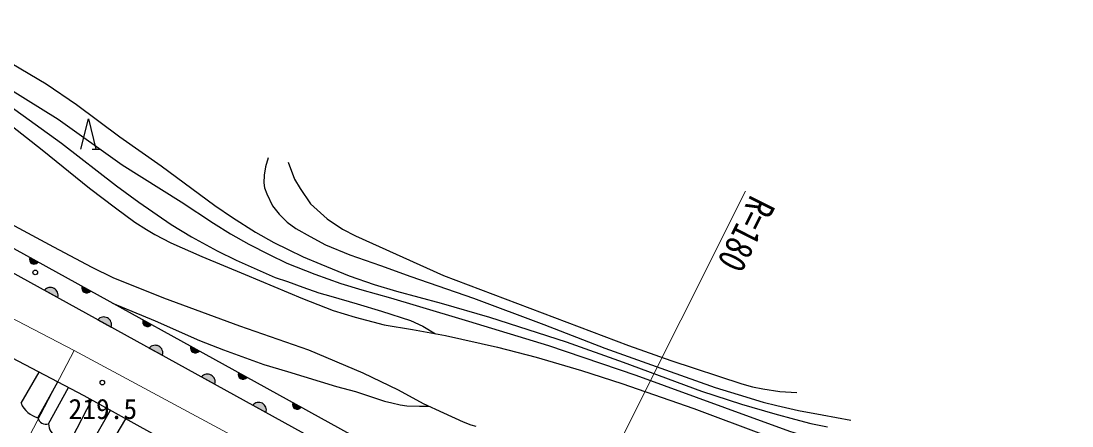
# Model space of a CAD drawing. Units: millimetres, scale not verified. Extents: x 40000 to 680000, y 20000 to 380000.
# Drawn here: x 178253 to 247014, y 291273 to 317727 of the extents above; entities that cross this region are included whole.
import ezdxf
from ezdxf.enums import TextEntityAlignment as Align

# ---------------------------------------------------------------- set-up
doc = ezdxf.new("R2010")
doc.units = ezdxf.units.MM
doc.header["$LTSCALE"] = 1000
doc.linetypes.add('CHAIN', pattern=[18.5, 12, -1.5, 3.5, -1.5])
for name, color, linetype, lineweight in [('M-BGD', 7, 'Continuous', 25), ('M-BMK', 2, 'CHAIN', 13), ('M-STR-HTXT', 7, 'Continuous', 13)]:
    doc.layers.add(name, color=color, linetype=linetype, lineweight=lineweight)
doc.styles.add('ＭＳ ゴシック', font='')
doc.styles.get('ＭＳ ゴシック').set_extended_font_data('MS Gothic')

msp = doc.modelspace()

# ---------------------------------------------------------------- hatches: boundary and pattern name
at = {"layer": 'M-BGD'}
for points in [[(179371, 301968), (178823, 302270, 0.84072)], [(179785, 300142, -0.82183), (180653, 299664)], [(182242, 300387), (182790, 300085, -0.84072)], [(183283, 298215, -0.82183), (184150, 297737)], [(186230, 298190), (186778, 297888, -0.84072)], [(186640, 296366, -0.82183), (187508, 295888)], [(189352, 296470), (189901, 296168, -0.84072)], [(190065, 294479, -0.82183), (190933, 294001)], [(193025, 294447), (192477, 294749, 0.84072)], [(193415, 292634, -0.82183), (194282, 292156)], [(196574, 292491), (196026, 292793, 0.84072)]]:
    msp.add_hatch(color=256, dxfattribs=at).paths.add_polyline_path(points)

# ---------------------------------------------------------------- linework, layer by layer
for p, q in [((182908, 309348), (183408, 309348)), ((179371, 301968), (178823, 302270)), ((179785, 300142), (180653, 299664)), ((182790, 300085), (182242, 300387)), ((183283, 298215), (184150, 297737)), ((186778, 297888), (186230, 298190)), ((186640, 296366), (187508, 295888)), ((189901, 296168), (189352, 296470)), ((178253, 292767), (179446, 294784)), ((190065, 294479), (190933, 294001)), ((193025, 294447), (192477, 294749)), ((179357, 291813), (180663, 294147)), ((180048, 291408), (181352, 293786)), ((181594, 290507), (182884, 292969)), ((182706, 289863), (184102, 292297)), ((193415, 292634), (194282, 292156)), ((196574, 292491), (196026, 292793)), ((183671, 289297), (185101, 291746))]:
    msp.add_line(p, q, dxfattribs=at)
for points in [[(165419, 319174), (168335, 317667), (172082, 315533), (175719, 313391), (177449, 312242), (180896, 309753), (184491, 306963), (185952, 305884), (188076, 304443), (189412, 303632), (191083, 302713), (192338, 302095), (194882, 300974), (195691, 300703), (196690, 300330), (197739, 299968), (198516, 299751), (200244, 299260), (201828, 298776), (203739, 298153), (204536, 297801), (205380, 297301)], [(172919, 317745), (179895, 313625), (181892, 312273), (184719, 310165), (187419, 308274), (190929, 305685), (192082, 304903), (193604, 303929), (194794, 303260), (195740, 302807), (196714, 302331), (197858, 301833), (199719, 301082), (201366, 300518), (202813, 300084), (205737, 299299), (208908, 298381), (213924, 296769), (217653, 295432), (222781, 293552), (225396, 292697), (227582, 292059), (228864, 291713), (229922, 291444), (231009, 291219)], [(130133, 316545), (130781, 317011), (131733, 317380), (132453, 317474), (133151, 317424), (157123, 311951), (172300, 305864), (201872, 289573), (211371, 284591)], [(132840, 316059), (156704, 310611), (171699, 304596), (201209, 288340), (210736, 283343), (215506, 280990)], [(173279, 315902), (180679, 311318), (184871, 308342), (188726, 305925), (190840, 304515), (191956, 303821), (193162, 303142), (194492, 302469), (195652, 301898), (197471, 301189), (199181, 300589), (200557, 300173), (202425, 299633), (204104, 299151), (207538, 298111), (212756, 296529), (218483, 294584), (224288, 292489), (228528, 290922), (230509, 290333), (234331, 289283), (235367, 288961), (235938, 288721), (236345, 288504)], [(125443, 310913), (151572, 305564), (160206, 302892), (170252, 299096), (177205, 295958), (182352, 293262), (193586, 287065), (203049, 281897), (214613, 276208), (222269, 272814), (229416, 269886), (232468, 268764), (240559, 266154), (247331, 264161), (254744, 262339), (260293, 261261), (268961, 259872), (293248, 255197)], [(177281, 311167), (179627, 309314), (182724, 306814), (184426, 305523), (185693, 304577), (186466, 304111), (187004, 303788), (188053, 303234), (190074, 302352), (192922, 301160), (196679, 299596), (198679, 298808), (200114, 298375), (202008, 297872), (203864, 297565), (206032, 297187), (209435, 296429), (211964, 295757), (214934, 294897), (217569, 294056), (222268, 292413), (226871, 290685)], [(182158, 309348), (182658, 311348), (183158, 309348)], [(194430, 308785), (194251, 308206), (194157, 307666), (194150, 307151), (194187, 306838), (194325, 306437), (194714, 305648), (195141, 305115), (195658, 304590), (196226, 304171), (197164, 303641), (198165, 303113), (199777, 302457), (201777, 301753), (203768, 301042), (207858, 299629), (212461, 297909), (216440, 296363), (220420, 294949), (223676, 293781), (225166, 293322), (226801, 292826), (227694, 292601), (229130, 292279), (230659, 291994), (232542, 291641)], [(195732, 308502), (196136, 307400), (196526, 306780), (197187, 305793), (198283, 304807), (199276, 304122), (200141, 303702), (205890, 301111), (218008, 296520), (220774, 295556), (225417, 294033), (226109, 293835), (226797, 293700), (227890, 293529), (229008, 293459)], [(173597, 306622), (180381, 302981), (182881, 301637), (184259, 300976), (187580, 299646), (192537, 297813), (197053, 296253), (200615, 294744), (202918, 293625), (204569, 292746), (205885, 292137), (207171, 291552), (207690, 291336), (208007, 291258)], [(184234, 299289), (187027, 298147), (189935, 296855), (191499, 296252), (194141, 295296), (195693, 294824), (198892, 293859), (200127, 293533), (202037, 292899), (202521, 292773), (203058, 292643), (203502, 292577), (204319, 292571), (204963, 292564)]]:
    msp.add_lwpolyline(points, dxfattribs=at)
for centre in [(179183, 301306), (183571, 294108)]:
    msp.add_circle(centre, 150, dxfattribs=at)
for centre, radius, start, end in [((179123, 302167), 318, 161.04146, 321.25919), ((180172, 299817), 505, 342.32123, 139.97942), ((182542, 300284), 318, 161.04146, 321.25919), ((183669, 297891), 505, 342.32123, 139.97942), ((186530, 298087), 318, 161.04146, 321.25919), ((187027, 296041), 505, 342.32123, 139.97942), ((189653, 296367), 318, 161.04146, 321.25919), ((190451, 294154), 505, 342.32123, 139.97942), ((192777, 294645), 318, 161.04146, 321.25919), ((179763, 293398), 1636, 202.71614, 255.64493), ((193801, 292309), 505, 342.32123, 139.97942), ((196327, 292690), 318, 161.04146, 321.25919), ((179893, 291934), 549, 192.73677, 286.50234), ((181125, 291478), 1079, 183.72897, 295.77152)]:
    msp.add_arc(centre, radius, start, end, dxfattribs=at)
at = {"layer": 'M-BMK'}
for p, q in [((177466, 298421), (181740, 296203)), ((181740, 296203), (212218, 279849))]:
    msp.add_line(p, q, dxfattribs=at)
at = {"layer": 'M-STR-HTXT'}
for p, q in [((212218, 279849), (225654, 306614)), ((181740, 296203), (167439, 269082))]:
    msp.add_line(p, q, dxfattribs=at)

# ---------------------------------------------------------------- texts
at = {"layer": 'M-BGD', "style": 'ＭＳ ゴシック'}
msp.add_text('219.5', height=1320, dxfattribs=at).set_placement((183607, 293047), align=Align.TOP_CENTER)
at = {"layer": 'M-STR-HTXT', "style": 'ＭＳ ゴシック', "width": 0.8}
msp.add_text('R=180', height=1833, rotation=243.342, dxfattribs=at).set_placement((225514, 306684), align=Align.BOTTOM_LEFT)

doc.saveas('drawing.dxf')
